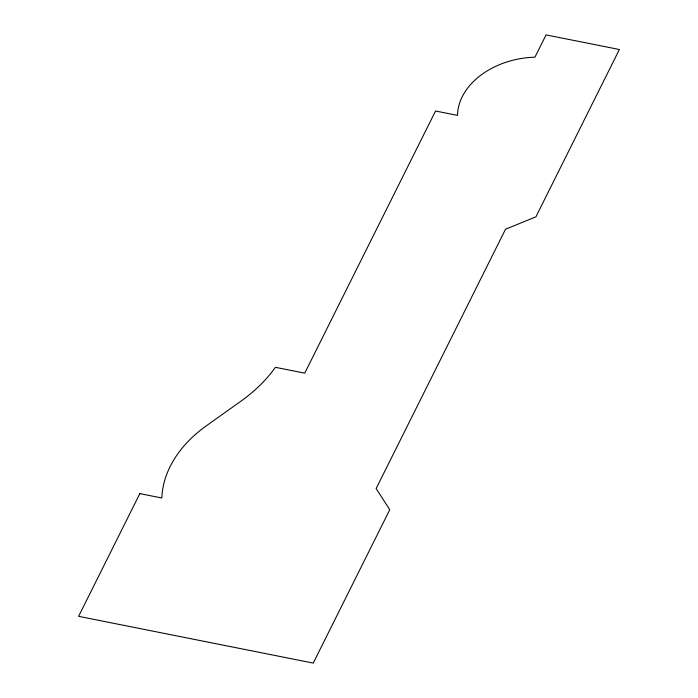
<?xml version="1.0" encoding="UTF-8"?>
<svg xmlns="http://www.w3.org/2000/svg" width="698" height="698" viewBox="0 0 698 698"><rect width="100%" height="100%" fill="white"/><g stroke="black" fill="none" stroke-linecap="round" stroke-linejoin="round"><path stroke-width="1.05" d="M139.844 493.617L78.612 616.334L313.236 663.1L389.772 509.706L376.126 488.583L505.544 229.206L535.89 216.86L619.388 49.514L546.063 34.9L534.93 57.21A72.522 52.341 -9.4 0 0 457.539 115.379L435.543 110.999L304.738 373.168L275.413 367.314A157.827 113.914 -9.4 0 1 240.923 401.184L206.172 425.954A129.654 93.576 -9.4 0 0 161.84 497.997L139.844 493.617"/></g></svg>
